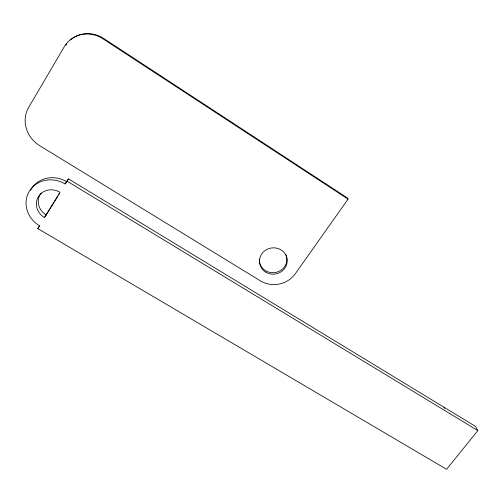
<?xml version="1.0" encoding="UTF-8"?>
<svg xmlns="http://www.w3.org/2000/svg" width="503" height="503" viewBox="0 0 503 503"><rect width="100%" height="100%" fill="white"/><g stroke="black" fill="none" stroke-linecap="round" stroke-linejoin="round"><path stroke-width="0.75" d="M37.75 228.544L39.486 225.709A26.496 24.471 27.2 0 1 29.4 191.153A26.496 24.471 27.2 0 1 65.076 183.966L68.471 178.886L475.587 426.45L477.85 430.606L446.57 469.299L37.75 228.544L39.624 225.941M44.471 217.579L59.976 192.278A16.058 14.832 27.2 0 0 38.391 196.654A16.058 14.832 27.2 0 0 44.471 217.579L53.972 202.539M65.076 183.966L68.471 178.886M54.777 201.219L58.015 195.944M58.82 194.623L59.631 193.303M348.038 199.119L295.374 273.638A25.477 24.169 -9.5 0 1 260.303 280.793L39.605 145.612A28.816 26.822 38.4 0 1 28.658 107.428L64.195 46.867A29.218 27.464 48.7 0 1 103.065 38.857L348.038 199.119L347.447 198.006L103.7 38.486A29.067 27.325 48.8 0 0 70.577 39.85M66.861 181.049L477.85 430.606M443.992 407.241L444.595 408.449M30.614 190.266A26.225 24.245 27.5 0 1 66.698 181.772M46.289 215.07A15.895 14.694 27.4 0 1 41.127 193.121M65.799 45.232A29.067 27.325 48.8 0 1 66.635 44.05M286.647 256.914A13.807 13.097 -9.3 0 1 273.99 272.683A13.807 13.097 -9.3 0 1 259.347 259.02M285.805 254.298A13.807 13.097 -9.3 0 1 286.49 256.247M265.565 272.029A13.87 13.153 -9.3 0 0 287.15 261.711A13.87 13.153 -9.3 0 0 267.282 249.243A13.87 13.153 -9.3 0 0 265.565 272.029"/></g></svg>
